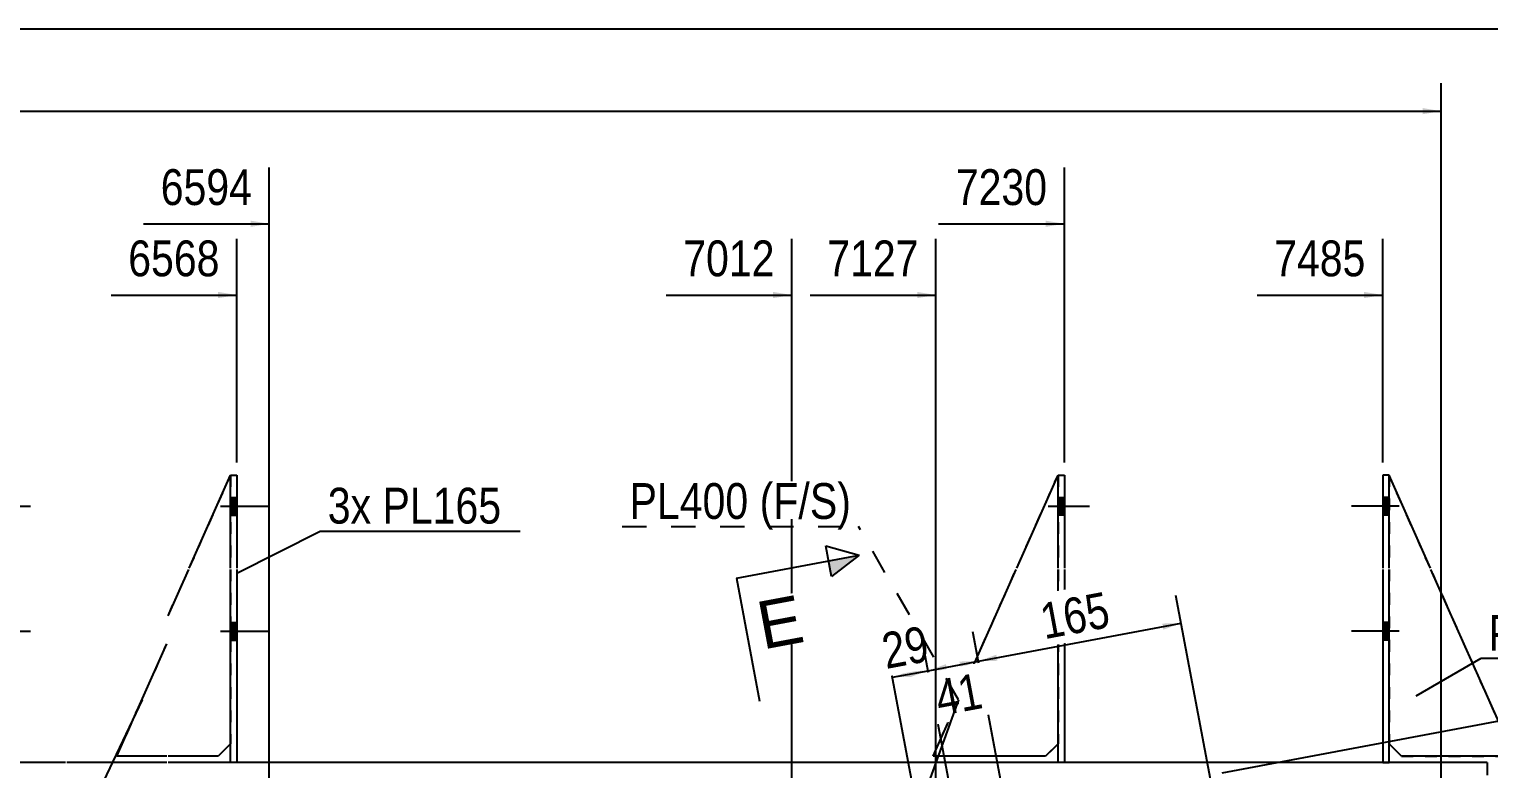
# Model space of a CAD drawing. Header units: millimetres. Extents: x -46 to 356, y -202 to 75.
# Drawn here: x 180.7 to 297.5, y 15.5 to 74.7 of the extents above; entities that cross this region are included whole.
import ezdxf

# ---------------------------------------------------------------- set-up
doc = ezdxf.new("R2010")
doc.units = ezdxf.units.MM
doc.linetypes.add('DXK_LINE_DOT1', pattern=[1.8814, 0.9407, -0.9407])
doc.linetypes.add('DXK_LINE_DOT2', pattern=[3.9198, 1.9599, -1.9599])
doc.styles.add('Arial', font='ARIAL.TTF', dxfattribs={"height": 0.2})
doc.styles.add('Arial Narrow', font='ARIALN.TTF', dxfattribs={"height": 0.2})

# ---------------------------------------------------------------- blocks, each defined once
blk = doc.blocks.new('Unknown-627306914-1201')
at = {"color": 5, "linetype": 'Continuous'}
blk.add_line((356.01, 74.67), (-43.99, 74.67), dxfattribs=at)
blk = doc.blocks.new('Bolt-627306914-2142 - 1589')
at = {"linetype": 'Continuous'}
for points in [[(197.33, 35.8), (197.33, 37.2), (196.83, 37.2), (196.83, 35.8)], [(197.33, 35.8), (197.33, 37.2), (196.83, 37.2), (196.83, 35.8)], [(197.33, 35.8), (197.33, 37.2), (196.83, 37.2), (196.83, 35.8)], [(197.33, 25.8), (197.33, 27.2), (196.83, 27.2), (196.83, 25.8)], [(197.33, 25.8), (197.33, 27.2), (196.83, 27.2), (196.83, 25.8)], [(197.33, 25.8), (197.33, 27.2), (196.83, 27.2), (196.83, 25.8)]]:
    blk.add_hatch(color=3, dxfattribs=at).paths.add_polyline_path(points)
at = {"color": 3, "linetype": 'Continuous'}
for p, q in [((196.03, 36.5), (199.83, 36.5)), ((196.03, 36.5), (199.83, 36.5)), ((196.03, 36.5), (199.83, 36.5)), ((196.83, 37.2), (197.33, 37.2)), ((196.83, 37.2), (197.33, 37.2)), ((196.83, 37.2), (197.33, 37.2)), ((196.83, 35.8), (197.33, 35.8)), ((196.83, 35.8), (197.33, 35.8)), ((196.83, 35.8), (197.33, 35.8)), ((196.83, 27.2), (197.33, 27.2)), ((196.83, 27.2), (197.33, 27.2)), ((196.83, 27.2), (197.33, 27.2)), ((196.03, 26.5), (199.83, 26.5)), ((196.03, 26.5), (199.83, 26.5)), ((196.03, 26.5), (199.83, 26.5)), ((196.83, 25.8), (197.33, 25.8)), ((196.83, 25.8), (197.33, 25.8)), ((196.83, 25.8), (197.33, 25.8))]:
    blk.add_line(p, q, dxfattribs=at)
blk = doc.blocks.new('Part-627306914-1965 - 1589')
at = {"color": 7, "linetype": 'DXK_LINE_DOT1'}
for p, q in [((289.48, 39), (289.48, 31.55)), ((292.79, 31.55), (289.48, 39)), ((289.48, 31.45), (289.48, 17.5)), ((299.48, 16.5), (292.83, 31.45)), ((289.48, 17.5), (290.48, 16.5)), ((290.48, 16.5), (299.48, 16.5))]:
    blk.add_line(p, q, dxfattribs=at)
blk = doc.blocks.new('Part-627306914-1766 - 1589')
at = {"color": 2, "linetype": 'Continuous'}
for p, q in [((183.63, 16), (178.33, 16)), ((191.73, 16), (183.73, 16)), ((196.83, 16), (191.83, 16)), ((263.01, 16), (197.33, 16)), ((288.98, 16), (263.51, 16)), ((297.34, 16), (289.48, 16)), ((297.34, 16), (297.34, 15))]:
    blk.add_line(p, q, dxfattribs=at)
at = {"color": 7, "linetype": 'DXK_LINE_DOT1'}
for p, q in [((197.33, 16), (196.83, 16)), ((263.51, 16), (263.01, 16)), ((289.48, 16), (288.98, 16))]:
    blk.add_line(p, q, dxfattribs=at)
blk = doc.blocks.new('Part-627306914-1835 - 1589')
at = {"color": 2, "linetype": 'Continuous'}
for p, q in [((259.7, 31.55), (263.01, 39)), ((253.01, 16.5), (259.66, 31.45)), ((262.01, 16.5), (253.01, 16.5)), ((263.01, 17.5), (262.01, 16.5))]:
    blk.add_line(p, q, dxfattribs=at)
at = {"color": 7, "linetype": 'DXK_LINE_DOT1'}
for p, q in [((263.01, 39), (263.01, 31.55)), ((263.01, 31.45), (263.01, 17.5))]:
    blk.add_line(p, q, dxfattribs=at)
blk = doc.blocks.new('Part-627306914-1970 - 1589')
at = {"color": 7, "linetype": 'DXK_LINE_DOT1'}
for p, q in [((193.52, 31.55), (196.83, 39)), ((196.83, 39), (196.83, 31.55)), ((191.83, 27.75), (193.48, 31.45)), ((196.83, 31.45), (196.83, 17.5)), ((187.73, 16.5), (191.73, 25.5)), ((191.73, 16.5), (187.73, 16.5)), ((195.83, 16.5), (191.83, 16.5)), ((196.83, 17.5), (195.83, 16.5))]:
    blk.add_line(p, q, dxfattribs=at)
blk = doc.blocks.new('Part-627306914-2049 - 1589')
at = {"color": 2, "linetype": 'Continuous'}
for p, q in [((292.79, 31.55), (289.48, 39)), ((299.48, 16.5), (292.83, 31.45)), ((290.48, 16.5), (289.48, 17.5)), ((299.48, 16.5), (290.48, 16.5))]:
    blk.add_line(p, q, dxfattribs=at)
blk = doc.blocks.new('Bolt-627306914-2140 - 1589')
at = {"linetype": 'Continuous'}
for points in [[(178.33, 35.8), (178.33, 37.2), (177.83, 37.2), (177.83, 35.8)], [(178.33, 35.8), (178.33, 37.2), (177.83, 37.2), (177.83, 35.8)], [(178.33, 35.8), (178.33, 37.2), (177.83, 37.2), (177.83, 35.8)], [(178.33, 25.8), (178.33, 27.2), (177.83, 27.2), (177.83, 25.8)], [(178.33, 25.8), (178.33, 27.2), (177.83, 27.2), (177.83, 25.8)], [(178.33, 25.8), (178.33, 27.2), (177.83, 27.2), (177.83, 25.8)]]:
    blk.add_hatch(color=3, dxfattribs=at).paths.add_polyline_path(points)
at = {"color": 3, "linetype": 'Continuous'}
for p, q in [((177.03, 36.5), (180.83, 36.5)), ((177.03, 36.5), (180.83, 36.5)), ((177.03, 36.5), (180.83, 36.5)), ((177.83, 37.2), (178.33, 37.2)), ((177.83, 37.2), (178.33, 37.2)), ((177.83, 37.2), (178.33, 37.2)), ((177.83, 35.8), (178.33, 35.8)), ((177.83, 35.8), (178.33, 35.8)), ((177.83, 35.8), (178.33, 35.8)), ((177.83, 27.2), (178.33, 27.2)), ((177.83, 27.2), (178.33, 27.2)), ((177.83, 27.2), (178.33, 27.2)), ((177.03, 26.5), (180.83, 26.5)), ((177.03, 26.5), (180.83, 26.5)), ((177.03, 26.5), (180.83, 26.5)), ((177.83, 25.8), (178.33, 25.8)), ((177.83, 25.8), (178.33, 25.8)), ((177.83, 25.8), (178.33, 25.8))]:
    blk.add_line(p, q, dxfattribs=at)
blk = doc.blocks.new('Bolt-627306914-2141 - 1589')
at = {"linetype": 'Continuous'}
for points in [[(263.51, 35.81), (263.51, 37.21), (263.01, 37.21), (263.01, 35.81)], [(263.51, 35.81), (263.51, 37.21), (263.01, 37.21), (263.01, 35.81)], [(263.51, 35.81), (263.51, 37.21), (263.01, 37.21), (263.01, 35.81)], [(263.51, 25.8), (263.51, 27.2), (263.01, 27.2), (263.01, 25.8)], [(263.51, 25.8), (263.51, 27.2), (263.01, 27.2), (263.01, 25.8)], [(263.51, 25.8), (263.51, 27.2), (263.01, 27.2), (263.01, 25.8)]]:
    blk.add_hatch(color=3, dxfattribs=at).paths.add_polyline_path(points)
at = {"color": 3, "linetype": 'Continuous'}
for p, q in [((262.21, 36.51), (265.51, 36.51)), ((262.21, 36.51), (265.51, 36.51)), ((262.21, 36.51), (265.51, 36.51)), ((263.01, 37.21), (263.51, 37.21)), ((263.01, 37.21), (263.51, 37.21)), ((263.01, 37.21), (263.51, 37.21)), ((263.01, 35.81), (263.51, 35.81)), ((263.01, 35.81), (263.51, 35.81)), ((263.01, 35.81), (263.51, 35.81)), ((263.01, 27.2), (263.51, 27.2)), ((263.01, 27.2), (263.51, 27.2)), ((263.01, 27.2), (263.51, 27.2)), ((262.21, 26.5), (265.51, 26.5)), ((262.21, 26.5), (265.51, 26.5)), ((262.21, 26.5), (265.51, 26.5)), ((263.01, 25.8), (263.51, 25.8)), ((263.01, 25.8), (263.51, 25.8)), ((263.01, 25.8), (263.51, 25.8))]:
    blk.add_line(p, q, dxfattribs=at)
blk = doc.blocks.new('Bolt-627306914-2143 - 1589')
at = {"linetype": 'Continuous'}
for points in [[(289.48, 35.8), (289.48, 37.2), (288.98, 37.2), (288.98, 35.8)], [(289.48, 35.8), (289.48, 37.2), (288.98, 37.2), (288.98, 35.8)], [(289.48, 35.8), (289.48, 37.2), (288.98, 37.2), (288.98, 35.8)], [(289.48, 25.8), (289.48, 27.2), (288.98, 27.2), (288.98, 25.8)], [(289.48, 25.8), (289.48, 27.2), (288.98, 27.2), (288.98, 25.8)], [(289.48, 25.8), (289.48, 27.2), (288.98, 27.2), (288.98, 25.8)]]:
    blk.add_hatch(color=3, dxfattribs=at).paths.add_polyline_path(points)
at = {"color": 3, "linetype": 'Continuous'}
for p, q in [((290.28, 36.5), (286.48, 36.5)), ((290.28, 36.5), (286.48, 36.5)), ((290.28, 36.5), (286.48, 36.5)), ((289.48, 37.2), (288.98, 37.2)), ((289.48, 37.2), (288.98, 37.2)), ((289.48, 37.2), (288.98, 37.2)), ((289.48, 35.8), (288.98, 35.8)), ((289.48, 35.8), (288.98, 35.8)), ((289.48, 35.8), (288.98, 35.8)), ((289.48, 27.2), (288.98, 27.2)), ((289.48, 27.2), (288.98, 27.2)), ((289.48, 27.2), (288.98, 27.2)), ((290.28, 26.5), (286.48, 26.5)), ((290.28, 26.5), (286.48, 26.5)), ((290.28, 26.5), (286.48, 26.5)), ((289.48, 25.8), (288.98, 25.8)), ((289.48, 25.8), (288.98, 25.8)), ((289.48, 25.8), (288.98, 25.8))]:
    blk.add_line(p, q, dxfattribs=at)
blk = doc.blocks.new('Part-627306914-2221 - 1589')
at = {"color": 2, "linetype": 'Continuous'}
for p, q in [((193.52, 31.55), (196.83, 39)), ((191.83, 27.75), (193.48, 31.45)), ((187.73, 16.5), (191.73, 25.5)), ((191.73, 16.5), (187.73, 16.5)), ((195.83, 16.5), (191.83, 16.5)), ((196.83, 17.5), (195.83, 16.5))]:
    blk.add_line(p, q, dxfattribs=at)
blk = doc.blocks.new('Part-627306914-2297 - 1589')
at = {"color": 2, "linetype": 'Continuous'}
for p, q in [((289.48, 39), (288.98, 39)), ((288.98, 39), (288.98, 31.55)), ((289.48, 31.55), (289.48, 39)), ((288.98, 31.45), (288.98, 16)), ((289.48, 16), (289.48, 31.45)), ((288.98, 16), (289.48, 16))]:
    blk.add_line(p, q, dxfattribs=at)
blk = doc.blocks.new('Part-627306914-2302 - 1589')
at = {"color": 2, "linetype": 'Continuous'}
for p, q in [((196.83, 31.55), (196.83, 39)), ((196.83, 39), (197.33, 39)), ((197.33, 39), (197.33, 31.55)), ((196.83, 16), (196.83, 31.45)), ((197.33, 31.45), (197.33, 16)), ((197.33, 16), (196.83, 16))]:
    blk.add_line(p, q, dxfattribs=at)
blk = doc.blocks.new('Part-627306914-2307 - 1589')
at = {"color": 2, "linetype": 'Continuous'}
for p, q in [((263.01, 31.55), (263.01, 39)), ((263.01, 39), (263.51, 39)), ((263.51, 39), (263.51, 31.55)), ((263.01, 16), (263.01, 31.45)), ((263.51, 31.45), (263.51, 16)), ((263.51, 16), (263.01, 16))]:
    blk.add_line(p, q, dxfattribs=at)
blk = doc.blocks.new('Part-627306914-4444 - 1589')
at = {"color": 7, "linetype": 'DXK_LINE_DOT1'}
for p, q in [((259.7, 31.55), (263.01, 39)), ((253.01, 16.5), (259.66, 31.45)), ((262.01, 16.5), (253.01, 16.5)), ((263.01, 17.5), (262.01, 16.5)), ((263.01, 17.5), (263.01, 17.5))]:
    blk.add_line(p, q, dxfattribs=at)
blk = doc.blocks.new('StraightDimension-627306914-2595 - 1589')
at = {"linetype": 'Continuous'}
for points in [[(251.09, 23.32), (252.61, 23.35), (251.18, 22.83)], [(251.28, 22.85), (249.76, 22.82), (251.19, 23.34)]]:
    blk.add_hatch(color=7, dxfattribs=at).paths.add_polyline_path(points)
at = {"color": 7, "linetype": 'Continuous'}
for p, q in [((257.71, -19.53), (249.35, 25.03)), ((256.57, 2.25), (252.2, 25.56)), ((249.76, 22.82), (252.61, 23.35))]:
    blk.add_line(p, q, dxfattribs=at)
at = {"color": 0}
blk.add_wipeout([(253.55, 23.68), (252.77, 27.81), (248, 26.91), (248.77, 22.78)], dxfattribs=at)
at = {"color": 3, "style": 'Arial Narrow'}
blk.add_text('29', height=2.863, rotation=10.6341, dxfattribs=at).set_placement((249.25, 23.48))
blk = doc.blocks.new('StraightDimension-627306914-2566 - 1589')
at = {"linetype": 'Continuous'}
for points in [[(271.34, 27.12), (272.86, 27.15), (271.43, 26.63)], [(258.16, 24.14), (256.64, 24.11), (258.07, 24.63)]]:
    blk.add_hatch(color=7, dxfattribs=at).paths.add_polyline_path(points)
at = {"color": 7, "linetype": 'Continuous'}
for p, q in [((276.82, 6.06), (272.44, 29.37)), ((256.64, 24.11), (272.86, 27.15)), ((264.59, -18.24), (256.23, 26.32))]:
    blk.add_line(p, q, dxfattribs=at)
at = {"color": 0}
blk.add_wipeout([(268.01, 26.4), (267.23, 30.52), (260.66, 29.29), (261.44, 25.16)], dxfattribs=at)
at = {"color": 3, "style": 'Arial Narrow'}
blk.add_text('165', height=2.863, rotation=10.6341, dxfattribs=at).set_placement((261.92, 25.86))
blk = doc.blocks.new('StraightDimension-627306914-2579 - 1589')
at = {"linetype": 'Continuous'}
for points in [[(254.13, 23.38), (252.61, 23.35), (254.04, 23.87)], [(255.12, 24.08), (256.64, 24.11), (255.21, 23.59)]]:
    blk.add_hatch(color=7, dxfattribs=at).paths.add_polyline_path(points)
at = {"color": 7, "linetype": 'Continuous'}
for p, q in [((256.57, 2.25), (252.17, 25.71)), ((264.59, -18.24), (256.2, 26.47)), ((252.61, 23.35), (256.64, 24.11))]:
    blk.add_line(p, q, dxfattribs=at)
at = {"color": 0}
blk.add_wipeout([(257.82, 19.9), (257.04, 24.03), (252.27, 23.14), (253.04, 19.01)], dxfattribs=at)
at = {"color": 3, "style": 'Arial Narrow'}
blk.add_text('41', height=2.863, rotation=10.6341, dxfattribs=at).set_placement((253.52, 19.71))
blk = doc.blocks.new('StraightDimension-627306914-3592 - 1589')
at = {"linetype": 'Continuous'}
for points in [[(304.37, 18.96), (304.34, 20.48), (304.86, 19.06)], [(306.6, 9.8), (306.63, 8.28), (306.11, 9.71)]]:
    blk.add_hatch(color=7, dxfattribs=at).paths.add_polyline_path(points)
at = {"color": 7, "linetype": 'Continuous'}
for p, q in [((276.12, 15.18), (306.55, 20.9)), ((304.34, 20.48), (306.63, 8.28)), ((258.17, -0.82), (308.85, 8.69))]:
    blk.add_line(p, q, dxfattribs=at)
at = {"color": 0}
blk.add_wipeout([(306.25, 11.12), (310.38, 11.9), (309.15, 18.47), (305.02, 17.69)], dxfattribs=at)
at = {"color": 3, "style": 'Arial Narrow'}
blk.add_text('124', height=2.863, rotation=-79.3661, dxfattribs=at).set_placement((305.72, 17.21))
blk = doc.blocks.new('StraightDimension-627306914-4401 - 1589')
at = {"linetype": 'Continuous'}
blk.add_hatch(color=7, dxfattribs=at).paths.add_polyline_path([(292.16, 68.36), (293.66, 68.11), (292.16, 67.86)])
at = {"color": 7, "linetype": 'Continuous'}
for p, q in [((293.66, -28.43), (293.66, 70.36)), ((-1.6, 68.11), (293.66, 68.11))]:
    blk.add_line(p, q, dxfattribs=at)
blk = doc.blocks.new('StraightDimension-627306914-5515 - 1589')
at = {"linetype": 'Continuous'}
blk.add_hatch(color=7, dxfattribs=at).paths.add_polyline_path([(287.48, 53.65), (288.98, 53.4), (287.48, 53.15)])
at = {"color": 7, "linetype": 'Continuous'}
for p, q in [((288.98, 40), (288.98, 57.9)), ((278.92, 53.4), (288.98, 53.4))]:
    blk.add_line(p, q, dxfattribs=at)
at = {"color": 0}
blk.add_wipeout([(288.21, 54.3), (288.21, 58.5), (279.69, 58.5), (279.69, 54.3)], dxfattribs=at)
at = {"color": 3, "style": 'Arial Narrow'}
blk.add_text('7485', height=2.863, dxfattribs=at).set_placement((280.29, 54.9))
blk = doc.blocks.new('StraightDimension-627306914-5516 - 1589')
at = {"linetype": 'Continuous'}
blk.add_hatch(color=7, dxfattribs=at).paths.add_polyline_path([(262.01, 59.35), (263.51, 59.1), (262.01, 58.85)])
at = {"color": 7, "linetype": 'Continuous'}
for p, q in [((263.51, 40), (263.51, 63.6)), ((253.45, 59.1), (263.51, 59.1))]:
    blk.add_line(p, q, dxfattribs=at)
at = {"color": 0}
blk.add_wipeout([(262.74, 60), (262.74, 64.2), (254.23, 64.2), (254.23, 60)], dxfattribs=at)
at = {"color": 3, "style": 'Arial Narrow'}
blk.add_text('7230', height=2.863, dxfattribs=at).set_placement((254.83, 60.6))
blk = doc.blocks.new('StraightDimension-627306914-5517 - 1589')
at = {"linetype": 'Continuous'}
blk.add_hatch(color=7, dxfattribs=at).paths.add_polyline_path([(251.74, 53.65), (253.24, 53.4), (251.74, 53.15)])
at = {"color": 7, "linetype": 'Continuous'}
for p, q in [((253.24, 14.51), (253.24, 57.9)), ((243.18, 53.4), (253.24, 53.4))]:
    blk.add_line(p, q, dxfattribs=at)
at = {"color": 0}
blk.add_wipeout([(252.46, 54.3), (252.46, 58.5), (243.95, 58.5), (243.95, 54.3)], dxfattribs=at)
at = {"color": 3, "style": 'Arial Narrow'}
blk.add_text('7127', height=2.863, dxfattribs=at).set_placement((244.55, 54.9))
blk = doc.blocks.new('StraightDimension-627306914-5518 - 1589')
at = {"linetype": 'Continuous'}
blk.add_hatch(color=7, dxfattribs=at).paths.add_polyline_path([(240.22, 53.65), (241.72, 53.4), (240.22, 53.15)])
at = {"color": 7, "linetype": 'Continuous'}
for p, q in [((241.72, -1), (241.72, 57.9)), ((231.66, 53.4), (241.72, 53.4))]:
    blk.add_line(p, q, dxfattribs=at)
at = {"color": 0}
blk.add_wipeout([(240.95, 54.3), (240.95, 58.5), (232.43, 58.5), (232.43, 54.3)], dxfattribs=at)
at = {"color": 3, "style": 'Arial Narrow'}
blk.add_text('7012', height=2.863, dxfattribs=at).set_placement((233.03, 54.9))
blk = doc.blocks.new('StraightDimension-627306914-5519 - 1589')
at = {"linetype": 'Continuous'}
blk.add_hatch(color=7, dxfattribs=at).paths.add_polyline_path([(198.42, 59.35), (199.92, 59.1), (198.42, 58.85)])
at = {"color": 7, "linetype": 'Continuous'}
for p, q in [((199.92, -44), (199.92, 63.6)), ((189.86, 59.1), (199.92, 59.1))]:
    blk.add_line(p, q, dxfattribs=at)
at = {"color": 0}
blk.add_wipeout([(199.15, 60), (199.15, 64.2), (190.64, 64.2), (190.64, 60)], dxfattribs=at)
at = {"color": 3, "style": 'Arial Narrow'}
blk.add_text('6594', height=2.863, dxfattribs=at).set_placement((191.24, 60.6))
blk = doc.blocks.new('StraightDimension-627306914-5520 - 1589')
at = {"linetype": 'Continuous'}
blk.add_hatch(color=7, dxfattribs=at).paths.add_polyline_path([(195.83, 53.65), (197.33, 53.4), (195.83, 53.15)])
at = {"color": 7, "linetype": 'Continuous'}
for p, q in [((197.33, 40), (197.33, 57.9)), ((187.27, 53.4), (197.33, 53.4))]:
    blk.add_line(p, q, dxfattribs=at)
at = {"color": 0}
blk.add_wipeout([(196.56, 54.3), (196.56, 58.5), (188.04, 58.5), (188.04, 54.3)], dxfattribs=at)
at = {"color": 3, "style": 'Arial Narrow'}
blk.add_text('6568', height=2.863, dxfattribs=at).set_placement((188.64, 54.9))
blk = doc.blocks.new('Mark-627306914-4447 - 1589')
at = {"color": 7, "linetype": 'DXK_LINE_DOT2'}
for p in [(228.14, 34.89), (255.04, 21.03)]:
    blk.add_line(p, (247.04, 34.89), dxfattribs=at)
at = {"color": 0}
for points in [[(238.24, 35.49), (238.24, 38.49), (228.74, 38.49), (228.74, 35.49)], [(246.44, 35.49), (246.44, 38.49), (239.14, 38.49), (239.14, 35.49)]]:
    blk.add_wipeout(points, dxfattribs=at)
for points in [[(238.24, 35.49), (238.24, 38.49), (228.74, 38.49), (228.74, 35.49)], [(246.44, 35.49), (246.44, 38.49), (239.14, 38.49), (239.14, 35.49)]]:
    blk.add_wipeout(points, dxfattribs=at)
at = {"color": 3, "style": 'Arial Narrow'}
for s, p in [('PL400', (228.74, 35.49)), ('(F/', (239.14, 35.49)), ('S)', (243.16, 35.49))]:
    blk.add_text(s, height=2.863, dxfattribs=at).set_placement(p)
blk = doc.blocks.new('SectionMark-627306914-2844 - 1589')
at = {"linetype": 'Continuous'}
for points in [[(244.89, 30.89), (244.66, 32.12), (247.11, 32.58)], [(263.76, -69.58), (263.52, -68.35), (266.21, -69.12)]]:
    blk.add_hatch(color=30, dxfattribs=at).paths.add_polyline_path(points)
at = {"color": 30, "linetype": 'Continuous'}
for p, q in [((244.89, 30.89), (244.43, 33.35)), ((244.43, 33.35), (247.11, 32.58)), ((237.29, 30.74), (247.11, 32.58)), ((247.11, 32.58), (244.89, 30.89)), ((266.21, -69.12), (263.52, -68.35)), ((263.52, -68.35), (263.99, -70.81)), ((266.21, -69.12), (263.99, -70.81))]:
    blk.add_line(p, q, dxfattribs=at)
at = {"color": 0, "linetype": 'Continuous'}
for points in [[(242.87, 25.68), (242.13, 29.61), (238.64, 28.96), (239.38, 25.03)], [(260.49, -68.15), (259.75, -64.22), (256.26, -64.88), (257, -68.81)]]:
    blk.add_wipeout(points, dxfattribs=at)
at = {"color": 30, "linetype": 'Continuous'}
for p, q in [((237.29, 30.74), (239.13, 20.91)), ((256.38, -70.96), (254.54, -61.13)), ((256.38, -70.96), (266.21, -69.12))]:
    blk.add_line(p, q, dxfattribs=at)
at = {"color": 96, "linetype": 'Continuous', "style": 'Arial'}
for p in [(239.38, 25.03), (257, -68.81)]:
    blk.add_text('E', height=3.82, rotation=10.6341, dxfattribs=at).set_placement(p)
blk = doc.blocks.new('MarkSet-627306914-4118 - 1589')
at = {"color": 7, "linetype": 'Continuous'}
for p, q in [((197.33, 31.16), (204, 34.52)), ((204, 34.52), (219.98, 34.52))]:
    blk.add_line(p, q, dxfattribs=at)
at = {"color": 0}
for points in [[(208.08, 35.12), (208.08, 38.12), (204.6, 38.12), (204.6, 35.12)], [(218.48, 35.12), (218.48, 38.12), (208.98, 38.12), (208.98, 35.12)]]:
    blk.add_wipeout(points, dxfattribs=at)
for points in [[(208.08, 35.12), (208.08, 38.12), (204.6, 38.12), (204.6, 35.12)], [(218.48, 35.12), (218.48, 38.12), (208.98, 38.12), (208.98, 35.12)]]:
    blk.add_wipeout(points, dxfattribs=at)
at = {"color": 3, "style": 'Arial Narrow'}
for s, p in [('3x', (204.6, 35.12)), ('PL165', (208.98, 35.12))]:
    blk.add_text(s, height=2.863, dxfattribs=at).set_placement(p)
blk = doc.blocks.new('Mark-627306914-4168 - 1589')
at = {"color": 7, "linetype": 'Continuous'}
for p in [(255.04, 21.03), (231.77, 9.9)]:
    blk.add_line(p, (251.04, 9.9), dxfattribs=at)
at = {"color": 0}
for points in [[(241.88, 10.5), (241.88, 13.5), (232.37, 13.5), (232.37, 10.5)], [(250.44, 10.5), (250.44, 13.5), (242.78, 13.5), (242.78, 10.5)]]:
    blk.add_wipeout(points, dxfattribs=at)
for points in [[(241.88, 10.5), (241.88, 13.5), (232.37, 13.5), (232.37, 10.5)], [(250.44, 10.5), (250.44, 13.5), (242.78, 13.5), (242.78, 10.5)]]:
    blk.add_wipeout(points, dxfattribs=at)
at = {"color": 3, "style": 'Arial Narrow'}
for s, p in [('PL400', (232.37, 10.5)), ('(N/', (242.78, 10.5)), ('S)', (247.16, 10.5))]:
    blk.add_text(s, height=2.863, dxfattribs=at).set_placement(p)
blk = doc.blocks.new('MarkSet-627306914-4207 - 1589')
at = {"color": 7, "linetype": 'Continuous'}
for p, q in [((291.65, 21.34), (296.84, 24.34)), ((296.84, 24.34), (312.83, 24.34))]:
    blk.add_line(p, q, dxfattribs=at)
at = {"color": 0}
for points in [[(306.95, 24.94), (306.95, 27.94), (297.44, 27.94), (297.44, 24.94)], [(312.23, 24.94), (312.23, 27.94), (307.85, 27.94), (307.85, 24.94)]]:
    blk.add_wipeout(points, dxfattribs=at)
for points in [[(306.95, 24.94), (306.95, 27.94), (297.44, 27.94), (297.44, 24.94)], [(312.23, 24.94), (312.23, 27.94), (307.85, 27.94), (307.85, 24.94)]]:
    blk.add_wipeout(points, dxfattribs=at)
at = {"color": 3, "style": 'Arial Narrow'}
for s, p in [('PL400', (297.44, 24.94)), ('BS', (307.85, 24.94))]:
    blk.add_text(s, height=2.863, dxfattribs=at).set_placement(p)
blk = doc.blocks.new('MarkSet-627306914-4218 - 1589')
at = {"color": 7, "linetype": 'Continuous'}
for p in [(189.76, 21.02), (173.64, 9.63)]:
    blk.add_line(p, (184.34, 9.63), dxfattribs=at)
at = {"color": 0}
blk.add_wipeout([(183.74, 10.23), (183.74, 13.23), (174.24, 13.23), (174.24, 10.23)], dxfattribs=at)
blk.add_wipeout([(183.74, 10.23), (183.74, 13.23), (174.24, 13.23), (174.24, 10.23)], dxfattribs=at)
at = {"color": 3, "style": 'Arial Narrow'}
blk.add_text('PL400', height=2.863, dxfattribs=at).set_placement((174.24, 10.23))

msp = doc.modelspace()

# ---------------------------------------------------------------- block references
for name in ['Unknown-627306914-1201', 'Part-627306914-1970 - 1589', 'Part-627306914-2221 - 1589', 'Part-627306914-2302 - 1589', 'Part-627306914-1835 - 1589', 'Part-627306914-4444 - 1589', 'Part-627306914-2307 - 1589', 'Part-627306914-2297 - 1589', 'Part-627306914-1965 - 1589', 'Part-627306914-2049 - 1589', 'Bolt-627306914-2140 - 1589', 'Bolt-627306914-2142 - 1589', 'Bolt-627306914-2141 - 1589', 'Bolt-627306914-2143 - 1589', 'Part-627306914-1766 - 1589']:
    msp.add_blockref(name, (0, 0))

# ---------------------------------------------------------------- next in the draw order: block references
msp.add_blockref('StraightDimension-627306914-2595 - 1589', (0, 0))

# ---------------------------------------------------------------- next in the draw order: block references
msp.add_blockref('StraightDimension-627306914-2566 - 1589', (0, 0))

# ---------------------------------------------------------------- next in the draw order: block references
msp.add_blockref('StraightDimension-627306914-2579 - 1589', (0, 0))

# ---------------------------------------------------------------- next in the draw order: block references
msp.add_blockref('StraightDimension-627306914-3592 - 1589', (0, 0))

# ---------------------------------------------------------------- next in the draw order: block references
msp.add_blockref('StraightDimension-627306914-4401 - 1589', (0, 0))

# ---------------------------------------------------------------- next in the draw order: block references
for name in ['StraightDimension-627306914-5519 - 1589', 'StraightDimension-627306914-5516 - 1589', 'StraightDimension-627306914-5518 - 1589', 'StraightDimension-627306914-5515 - 1589', 'MarkSet-627306914-4207 - 1589']:
    msp.add_blockref(name, (0, 0))

# ---------------------------------------------------------------- next in the draw order: block references
for name in ['StraightDimension-627306914-5520 - 1589', 'StraightDimension-627306914-5517 - 1589', 'MarkSet-627306914-4118 - 1589', 'MarkSet-627306914-4218 - 1589']:
    msp.add_blockref(name, (0, 0))

# ---------------------------------------------------------------- next in the draw order: block references
msp.add_blockref('Mark-627306914-4447 - 1589', (0, 0))

# ---------------------------------------------------------------- next in the draw order: block references
msp.add_blockref('SectionMark-627306914-2844 - 1589', (0, 0))

# ---------------------------------------------------------------- next in the draw order: block references
msp.add_blockref('Mark-627306914-4168 - 1589', (0, 0))

doc.saveas('drawing.dxf')
